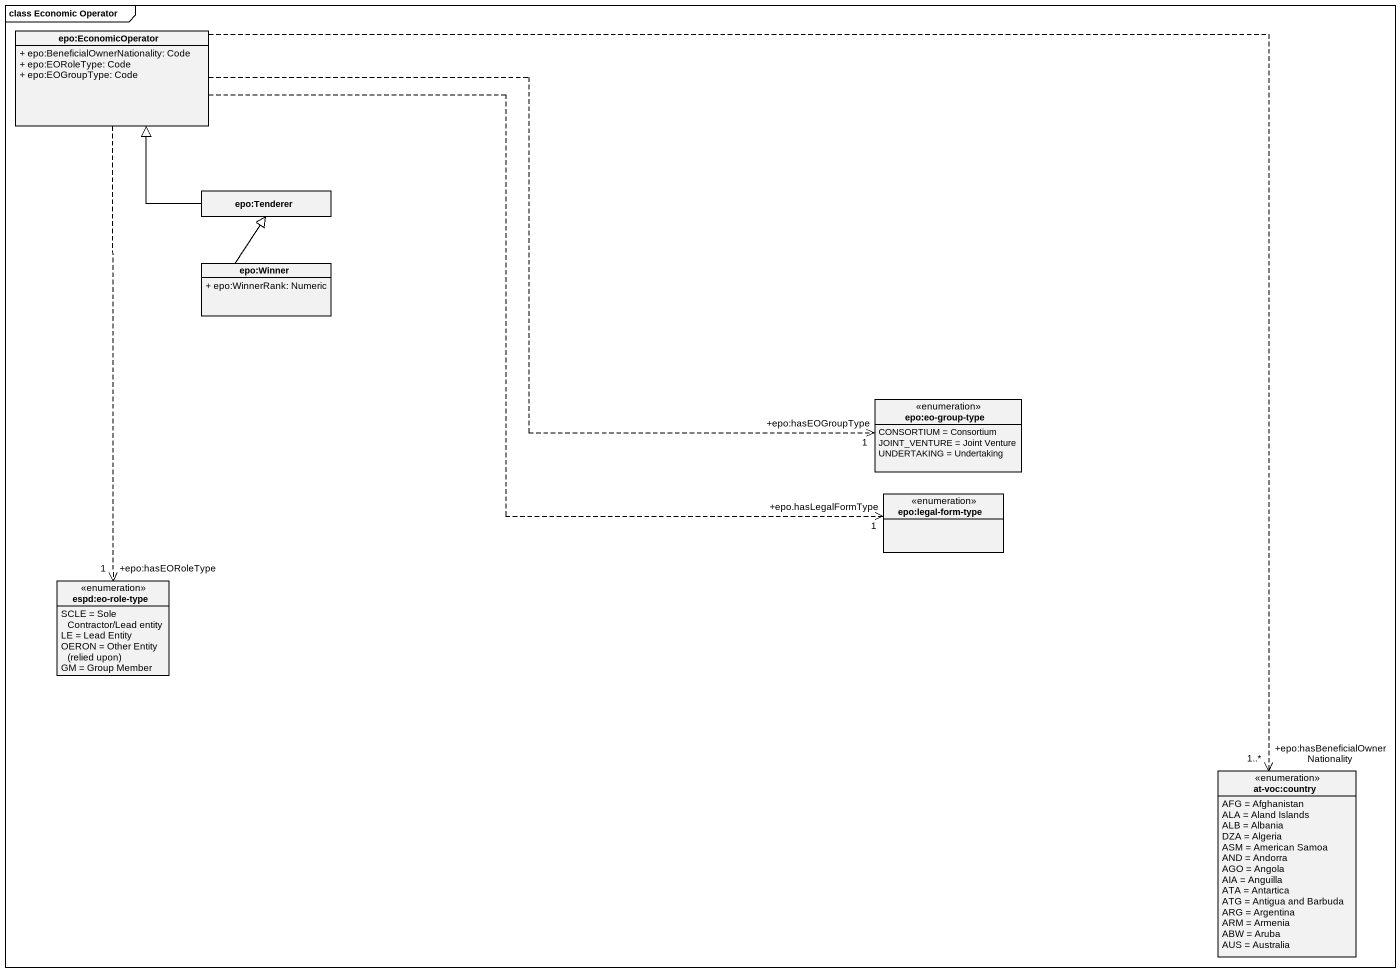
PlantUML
@startuml
mainframe class Economic Operator
hide circle
hide empty members
skinparam classAttributeIconSize 0
class "epo:EconomicOperator" as epo_EconomicOperator {
  + epo:BeneficialOwnerNationality: Code
  + epo:EORoleType: Code
  + epo:EOGroupType: Code
}
class "epo:Tenderer" as epo_Tenderer
class "epo:Winner" as epo_Winner {
  + epo:WinnerRank: Numeric
}
enum "epo:eo-group-type" as epo_eo_group_type {
  CONSORTIUM = Consortium
  JOINT_VENTURE = Joint Venture
  UNDERTAKING = Undertaking
}
enum "epo:legal-form-type" as epo_legal_form_type
enum "espd:eo-role-type" as espd_eo_role_type {
  SCLE = Sole Contractor/Lead entity
  LE = Lead Entity
  {field} OERON = Other Entity (relied upon)
  GM = Group Member
}
enum "at-voc:country" as at_voc_country {
  AFG = Afghanistan
  ALA = Aland Islands
  ALB = Albania
  DZA = Algeria
  ASM = American Samoa
  AND = Andorra
  AGO = Angola
  AIA = Anguilla
  ATA = Antartica
  ATG = Antigua and Barbuda
  ARG = Argentina
  ARM = Armenia
  ABW = Aruba
  AUS = Australia
}
epo_EconomicOperator .right.> "+epo:hasEOGroupType\n1" epo_eo_group_type
epo_EconomicOperator .right.> "+epo.hasLegalFormType\n1" epo_legal_form_type
epo_EconomicOperator ..> "+epo:hasEORoleType\n1" espd_eo_role_type
epo_EconomicOperator ..> "+epo:hasBeneficialOwnerNationality\n1..*" at_voc_country
epo_Tenderer -up-|> epo_EconomicOperator
epo_Winner -up-|> epo_Tenderer
@enduml
